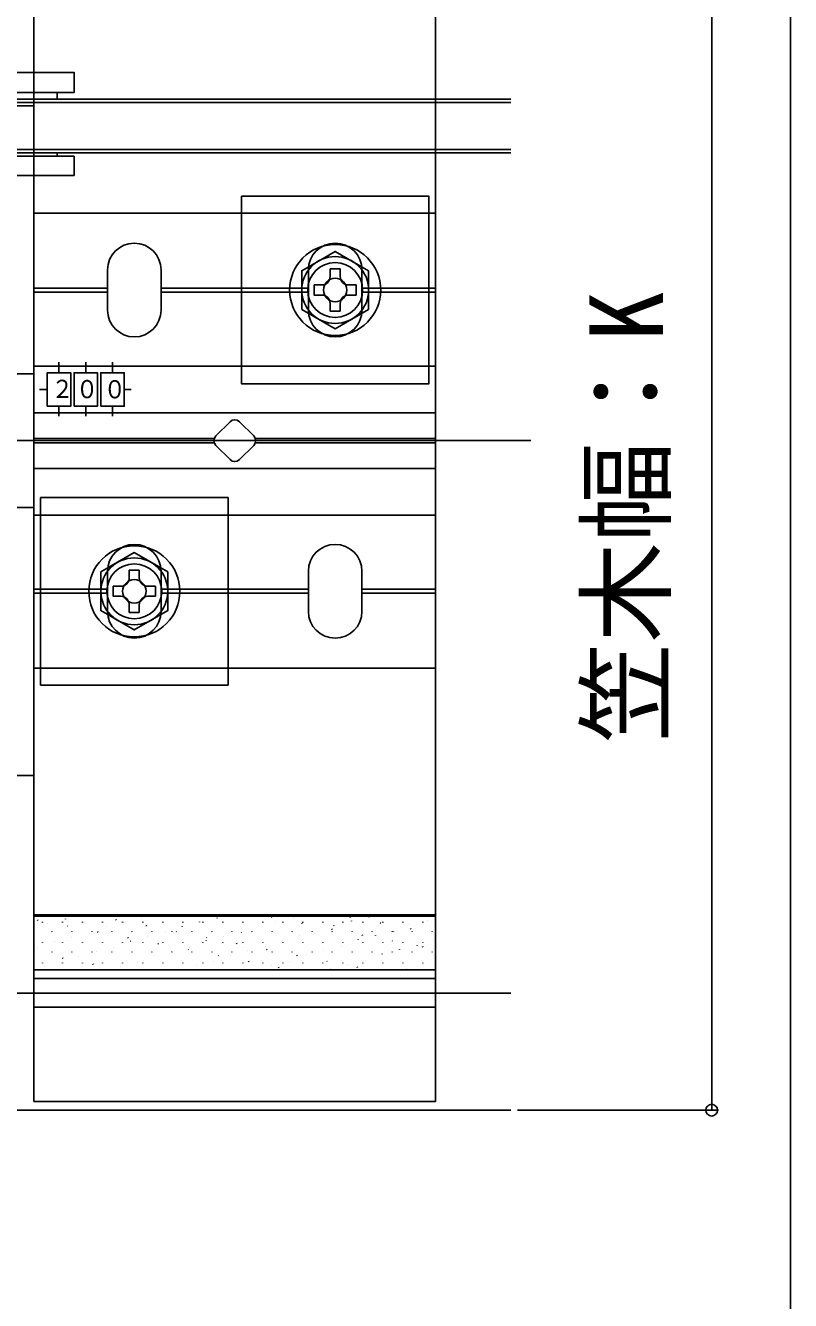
# Model space of a CAD drawing. Units: millimetres, scale not verified. Extents: x -875 to 875, y -1299 to 1293.
# Drawn here: x 760.8 to 875, y -464.9 to -274.4 of the extents above; entities that cross this region are included whole.
import ezdxf
from ezdxf.enums import TextEntityAlignment as Align

# ---------------------------------------------------------------- set-up
doc = ezdxf.new("R2010")
doc.units = ezdxf.units.MM
doc.header["$LTSCALE"] = 8
for name, color, linetype in [('0-3_YKK_12', 2, 'Continuous'), ('0-4_YKK_13', 4, 'Continuous'), ('0-5_YKK_D', 6, 'Continuous'), ('0-6_YKK_ZWAK', 7, 'Continuous'), ('0-7_YSS_K', 3, 'Continuous')]:
    doc.layers.add(name, color=color, linetype=linetype)
doc.styles.add('ＭＳ ゴシック', font='')
doc.styles.get('ＭＳ ゴシック').set_extended_font_data('MS Gothic')

msp = doc.modelspace()

# ---------------------------------------------------------------- linework, layer by layer
at = {"layer": '0-3_YKK_12'}
msp.add_line((231.848, -436.447), (833.228, -436.447), dxfattribs=at)
at = {"layer": '0-4_YKK_13'}
for p, q in [((833.228, -285.447), (717.5, -285.447)), ((833.228, -285.947), (717, -285.947)), ((717, -292.947), (833.228, -292.947)), ((717.5, -293.447), (833.228, -293.447)), ((768, -293.947), (730.9, -293.947)), ((768, -293.947), (768, -296.847)), ((768, -296.847), (730.9, -296.847)), ((762, -302.447), (822, -302.447)), ((773, -316.947), (773, -310.947)), ((781, -316.947), (781, -310.947)), ((803, -316.947), (803, -310.947)), ((807.75, -310.797), (806.25, -310.797)), ((806.25, -310.797), (806.25, -311.947)), ((807.75, -311.947), (807.75, -310.797)), ((811, -316.947), (811, -310.947)), ((762, -313.647), (773, -313.647)), ((781, -313.647), (803, -313.647)), ((805, -313.197), (803.85, -313.197)), ((810.15, -313.197), (809, -313.197)), ((810.15, -313.197), (810.15, -314.697)), ((811, -313.647), (822, -313.647)), ((762, -314.247), (773, -314.247)), ((781, -314.247), (803, -314.247)), ((806.25, -315.947), (806.25, -317.097)), ((807.75, -317.097), (807.75, -315.947)), ((809, -314.697), (810.15, -314.697)), ((811, -314.247), (822, -314.247)), ((806.25, -317.097), (807.75, -317.097)), ((762, -325.297), (822, -325.297)), ((765.75, -324.737), (765.75, -326.297)), ((769.75, -324.737), (769.75, -326.297)), ((773.75, -324.737), (773.75, -326.297)), ((764, -328.797), (762.829, -328.797)), ((776.535, -328.797), (775.5, -328.797)), ((765.75, -331.297), (765.75, -332.772)), ((769.75, -331.297), (769.75, -332.772)), ((773.75, -331.297), (773.75, -332.772)), ((762, -332.297), (822, -332.297)), ((789.172, -335.74), (791.293, -333.618)), ((792.707, -333.618), (794.828, -335.74)), ((788.925, -336.147), (762, -336.147)), ((762, -336.747), (788.925, -336.747)), ((822, -336.147), (795.075, -336.147)), ((795.075, -336.747), (822, -336.747)), ((791.293, -339.275), (789.172, -337.154)), ((794.828, -337.154), (792.707, -339.275)), ((762, -340.597), (822, -340.597)), ((762, -347.597), (822, -347.597)), ((773, -355.947), (773, -361.947)), ((777.75, -355.797), (776.25, -355.797)), ((776.25, -355.797), (776.25, -356.947)), ((777.75, -356.947), (777.75, -355.797)), ((781, -355.947), (781, -361.947)), ((803, -355.947), (803, -361.947)), ((811, -355.947), (811, -361.947)), ((762, -358.647), (773, -358.647)), ((762, -359.247), (773, -359.247)), ((775, -358.197), (773.85, -358.197)), ((780.15, -358.197), (779, -358.197)), ((779, -359.697), (780.15, -359.697)), ((780.15, -358.197), (780.15, -359.697)), ((781, -358.647), (803, -358.647)), ((781, -359.247), (803, -359.247)), ((811, -358.647), (822, -358.647)), ((811, -359.247), (822, -359.247)), ((776.25, -360.947), (776.25, -362.097)), ((777.75, -362.097), (777.75, -360.947)), ((776.25, -362.097), (777.75, -362.097)), ((762, -370.447), (822, -370.447)), ((762, -415.465), (762, -407.244)), ((762, -407.244), (822, -407.244)), ((762, -407.492), (822, -407.492)), ((762.575, -408.097), (762.52, -408.014)), ((763.299, -408.389), (763.299, -408.339)), ((764.083, -408.498), (764.079, -408.489)), ((766.289, -408.389), (766.289, -408.339)), ((766.712, -407.9), (766.708, -407.89)), ((767.079, -408.982), (767.023, -408.898)), ((769.279, -408.389), (769.279, -408.339)), ((772.269, -408.389), (772.269, -408.339)), ((772.807, -409.068), (772.804, -409.058)), ((774.305, -408.061), (774.25, -407.978)), ((775.259, -408.389), (775.259, -408.339)), ((775.419, -408.422), (775.416, -408.412)), ((778.048, -407.823), (778.045, -407.813)), ((778.249, -408.389), (778.249, -408.339)), ((778.808, -408.946), (778.753, -408.862)), ((781.239, -408.389), (781.239, -408.339)), ((784.144, -408.991), (784.141, -408.982)), ((784.229, -408.389), (784.229, -408.339)), ((786.756, -408.345), (786.753, -408.336)), ((787.219, -408.389), (787.219, -408.339)), ((789.385, -407.746), (789.382, -407.737)), ((790.209, -408.389), (790.209, -408.339)), ((793.199, -408.389), (793.199, -408.339)), ((795.481, -408.914), (795.477, -408.905)), ((796.189, -408.389), (796.189, -408.339)), ((797.56, -407.681), (797.505, -407.598)), ((798.093, -408.268), (798.089, -408.259)), ((799.179, -408.389), (799.179, -408.339)), ((800.722, -407.67), (800.718, -407.66)), ((802.063, -408.565), (802.008, -408.482)), ((802.169, -408.389), (802.169, -408.339)), ((805.159, -408.389), (805.159, -408.339)), ((806.566, -409.45), (806.511, -409.366)), ((806.817, -408.838), (806.814, -408.828)), ((808.149, -408.389), (808.149, -408.339)), ((809.29, -407.645), (809.234, -407.562)), ((809.429, -408.192), (809.426, -408.182)), ((811.139, -408.389), (811.139, -408.339)), ((812.058, -407.593), (812.055, -407.583)), ((813.793, -408.529), (813.738, -408.446)), ((814.129, -408.389), (814.129, -408.339)), ((817.119, -408.389), (817.119, -408.339)), ((818.154, -408.761), (818.151, -408.752)), ((818.296, -409.414), (818.241, -409.33)), ((820.109, -408.389), (820.109, -408.339)), ((820.766, -408.115), (820.763, -408.106)), ((764.674, -409.814), (764.674, -409.764)), ((765.071, -411.289), (765.067, -411.279)), ((767.664, -409.814), (767.664, -409.764)), ((767.683, -410.643), (767.68, -410.633)), ((770.312, -410.044), (770.309, -410.034)), ((770.654, -409.814), (770.654, -409.764)), ((771.582, -409.866), (771.527, -409.783)), ((773.644, -409.814), (773.644, -409.764)), ((776.085, -410.751), (776.03, -410.667)), ((776.407, -411.212), (776.404, -411.203)), ((776.634, -409.814), (776.634, -409.764)), ((779.02, -410.566), (779.016, -410.557)), ((779.624, -409.814), (779.624, -409.764)), ((781.649, -409.967), (781.645, -409.958)), ((782.614, -409.814), (782.614, -409.764)), ((783.311, -409.83), (783.256, -409.747)), ((785.604, -409.814), (785.604, -409.764)), ((787.744, -411.135), (787.741, -411.126)), ((787.815, -410.715), (787.759, -410.631)), ((788.594, -409.814), (788.594, -409.764)), ((790.356, -410.489), (790.353, -410.48)), ((791.584, -409.814), (791.584, -409.764)), ((792.985, -409.89), (792.982, -409.881)), ((794.574, -409.814), (794.574, -409.764)), ((797.564, -409.814), (797.564, -409.764)), ((799.081, -411.059), (799.077, -411.049)), ((800.554, -409.814), (800.554, -409.764)), ((801.693, -410.413), (801.69, -410.403)), ((803.544, -409.814), (803.544, -409.764)), ((804.322, -409.814), (804.319, -409.804)), ((806.534, -409.814), (806.534, -409.764)), ((809.524, -409.814), (809.524, -409.764)), ((810.417, -410.982), (810.414, -410.973)), ((811.07, -410.334), (811.014, -410.251)), ((812.514, -409.814), (812.514, -409.764)), ((813.03, -410.336), (813.026, -410.327)), ((815.504, -409.814), (815.504, -409.764)), ((815.573, -411.219), (815.518, -411.135)), ((815.659, -409.737), (815.655, -409.728)), ((818.494, -409.814), (818.494, -409.764)), ((821.484, -409.814), (821.484, -409.764)), ((821.754, -410.905), (821.751, -410.896)), ((762.575, -412.265), (762.572, -412.255)), ((763.299, -411.429), (763.299, -411.379)), ((764.674, -412.854), (764.674, -412.804)), ((766.289, -411.429), (766.289, -411.379)), ((767.664, -412.854), (767.664, -412.804)), ((769.279, -411.429), (769.279, -411.379)), ((770.654, -412.854), (770.654, -412.804)), ((771.283, -412.787), (771.28, -412.777)), ((772.269, -411.429), (772.269, -411.379)), ((773.644, -412.854), (773.644, -412.804)), ((773.912, -412.188), (773.909, -412.179)), ((775.259, -411.429), (775.259, -411.379)), ((776.634, -412.854), (776.634, -412.804)), ((778.249, -411.429), (778.249, -411.379)), ((779.624, -412.854), (779.624, -412.804)), ((780.588, -411.635), (780.533, -411.552)), ((781.239, -411.429), (781.239, -411.379)), ((782.614, -412.854), (782.614, -412.804)), ((782.62, -412.71), (782.617, -412.701)), ((784.229, -411.429), (784.229, -411.379)), ((785.091, -412.52), (785.036, -412.436)), ((785.249, -412.111), (785.245, -412.102)), ((785.604, -412.854), (785.604, -412.804)), ((787.219, -411.429), (787.219, -411.379)), ((788.594, -412.854), (788.594, -412.804)), ((790.209, -411.429), (790.209, -411.379)), ((791.584, -412.854), (791.584, -412.804)), ((792.318, -411.599), (792.263, -411.516)), ((793.199, -411.429), (793.199, -411.379)), ((793.957, -412.634), (793.953, -412.624)), ((794.574, -412.854), (794.574, -412.804)), ((796.189, -411.429), (796.189, -411.379)), ((796.585, -412.035), (796.582, -412.025)), ((796.821, -412.484), (796.766, -412.4)), ((797.564, -412.854), (797.564, -412.804)), ((799.179, -411.429), (799.179, -411.379)), ((800.554, -412.854), (800.554, -412.804)), ((802.169, -411.429), (802.169, -411.379)), ((802.681, -413.203), (802.678, -413.193)), ((803.544, -412.854), (803.544, -412.804)), ((805.159, -411.429), (805.159, -411.379)), ((805.293, -412.557), (805.29, -412.547)), ((806.534, -412.854), (806.534, -412.804)), ((807.922, -411.958), (807.919, -411.949)), ((808.149, -411.429), (808.149, -411.379)), ((809.524, -412.854), (809.524, -412.804)), ((811.139, -411.429), (811.139, -411.379)), ((812.514, -412.854), (812.514, -412.804)), ((814.018, -413.126), (814.014, -413.117)), ((814.129, -411.429), (814.129, -411.379)), ((815.504, -412.854), (815.504, -412.804)), ((816.63, -412.48), (816.627, -412.471)), ((817.119, -411.429), (817.119, -411.379)), ((818.494, -412.854), (818.494, -412.804)), ((819.259, -411.881), (819.255, -411.872)), ((820.076, -412.103), (820.021, -412.02)), ((820.109, -411.429), (820.109, -411.379)), ((821.484, -412.854), (821.484, -412.804)), ((763.299, -414.469), (763.299, -414.419)), ((763.547, -415.008), (763.543, -414.998)), ((766.176, -414.409), (766.172, -414.399)), ((766.34, -413.784), (766.284, -413.701)), ((766.289, -414.469), (766.289, -414.419)), ((768.671, -413.433), (768.668, -413.423)), ((769.279, -414.469), (769.279, -414.419)), ((770.843, -414.669), (770.788, -414.586)), ((772.269, -414.469), (772.269, -414.419)), ((774.883, -414.931), (774.88, -414.922)), ((775.259, -414.469), (775.259, -414.419)), ((777.512, -414.332), (777.509, -414.323)), ((778.249, -414.469), (778.249, -414.419)), ((780.008, -413.356), (780.004, -413.347)), ((781.239, -414.469), (781.239, -414.419)), ((784.229, -414.469), (784.229, -414.419)), ((786.22, -414.854), (786.217, -414.845)), ((787.219, -414.469), (787.219, -414.419)), ((788.849, -414.255), (788.846, -414.246)), ((789.595, -413.404), (789.539, -413.321)), ((790.209, -414.469), (790.209, -414.419)), ((791.344, -413.28), (791.341, -413.27)), ((793.199, -414.469), (793.199, -414.419)), ((794.098, -414.288), (794.043, -414.205)), ((796.189, -414.469), (796.189, -414.419)), ((797.557, -414.778), (797.553, -414.768)), ((798.601, -415.173), (798.546, -415.089)), ((799.179, -414.469), (799.179, -414.419)), ((800.186, -414.179), (800.182, -414.169)), ((801.324, -413.368), (801.269, -413.285)), ((802.169, -414.469), (802.169, -414.419)), ((805.159, -414.469), (805.159, -414.419)), ((805.827, -414.252), (805.772, -414.169)), ((808.149, -414.469), (808.149, -414.419)), ((808.893, -414.701), (808.89, -414.692)), ((810.331, -415.137), (810.275, -415.054)), ((811.139, -414.469), (811.139, -414.419)), ((811.522, -414.102), (811.519, -414.093)), ((814.129, -414.469), (814.129, -414.419)), ((817.119, -414.469), (817.119, -414.419)), ((820.109, -414.469), (820.109, -414.419)), ((820.23, -414.624), (820.227, -414.615)), ((762, -416.77), (822, -416.77)), ((794.945, -415.424), (794.941, -415.414)), ((806.281, -415.347), (806.278, -415.338)), ((817.618, -415.27), (817.615, -415.261)), ((762, -421.047), (822, -421.047))]:
    msp.add_line(p, q, dxfattribs=at)
for points in [[(822, -237.747), (822, -435.147), (762, -435.147), (762, -237.747)], [(738, -281.447), (768, -281.447), (768, -284.447), (738, -284.447)], [(740.5, -284.447), (765.5, -284.447), (765.5, -285.447), (740.5, -285.447)], [(762, -286.447), (762, -326.447), (722, -326.447), (722, -286.447)], [(740.5, -293.447), (740.5, -293.947), (765.5, -293.947), (765.5, -293.447)], [(793, -299.947), (793, -327.947), (821, -327.947), (821, -299.947)], [(812, -311.06), (807, -308.173), (802, -311.06), (802, -316.834), (807, -319.72), (812, -316.834)], [(764, -331.297), (767.5, -331.297), (767.5, -326.297), (764, -326.297)], [(768, -331.297), (771.5, -331.297), (771.5, -326.297), (768, -326.297)], [(772, -331.297), (775.5, -331.297), (775.5, -326.297), (772, -326.297)], [(762, -346.447), (762, -386.447), (722, -386.447), (722, -346.447)], [(763, -344.947), (763, -372.947), (791, -372.947), (791, -344.947)], [(782, -356.06), (777, -353.173), (772, -356.06), (772, -361.834), (777, -364.72), (782, -361.834)]]:
    msp.add_lwpolyline(points, close=True, dxfattribs=at)
for points in [[(803.85, -313.197), (803.85, -314.697), (805, -314.697)], [(773.85, -358.197), (773.85, -359.697), (775, -359.697)], [(822, -407.244), (822, -415.465), (762, -415.465)]]:
    msp.add_lwpolyline(points, dxfattribs=at)
for centre, radius in [((807, -313.947), 6.8), ((807, -313.947), 5), ((807, -313.947), 4.1), ((807, -313.947), 1.75), ((777, -358.947), 6.8), ((777, -358.947), 5), ((777, -358.947), 4.1), ((777, -358.947), 1.75)]:
    msp.add_circle(centre, radius, dxfattribs=at)
for centre, radius, start, end in [((777, -310.947), 4, 0, 180), ((807, -310.947), 4, 0, 180), ((805, -311.947), 1.25, 270, 0), ((809, -311.947), 1.25, 180, 270), ((805, -315.947), 1.25, 0, 90), ((809, -315.947), 1.25, 90, 180), ((777, -316.947), 4, 180, 0), ((807, -316.947), 4, 180, 0), ((792, -334.325), 1, 45, 135), ((789.879, -336.447), 1, 135, 225), ((794.121, -336.447), 1, 315, 45), ((792, -338.568), 1, 225, 315), ((777, -355.947), 4, 0, 180), ((807, -355.947), 4, 0, 180), ((775, -356.947), 1.25, 270, 0), ((779, -356.947), 1.25, 180, 270), ((775, -360.947), 1.25, 0, 90), ((779, -360.947), 1.25, 90, 180), ((777, -361.947), 4, 180, 0), ((807, -361.947), 4, 180, 0)]:
    msp.add_arc(centre, radius, start, end, dxfattribs=at)
at = {"layer": '0-5_YKK_D'}
for p, q in [((863.228, -436.447), (863.228, -236.447)), ((834.228, -436.447), (864.228, -436.447))]:
    msp.add_line(p, q, dxfattribs=at)
msp.add_circle((863.228, -436.447), 0.875, dxfattribs=at)
at = {"layer": '0-6_YKK_ZWAK'}
msp.add_lwpolyline([(-875, -1299.3), (875, -1299.3), (875, 1250.7)], dxfattribs=at)
at = {"layer": '0-7_YSS_K'}
for p, q in [((-188, -336.447), (836.228, -336.447)), ((-105.5, -418.947), (833.228, -418.947))]:
    msp.add_line(p, q, dxfattribs=at)

# ---------------------------------------------------------------- texts
at = {"layer": '0-4_YKK_13', "style": 'ＭＳ ゴシック', "width": 0.9}
for s, p in [('２', (764.594, -330.879)), ('０', (768.283, -330.918)), ('０', (772.42, -330.937))]:
    msp.add_text(s, height=2.711, dxfattribs=at).set_placement(p, align=Align.BOTTOM_LEFT)
at = {"layer": '0-5_YKK_D', "style": 'ＭＳ ゴシック'}
msp.add_text('笠木幅：K', height=11, rotation=90, dxfattribs=at).set_placement((859.268, -381.617), align=Align.BOTTOM_LEFT)

doc.saveas('drawing.dxf')
